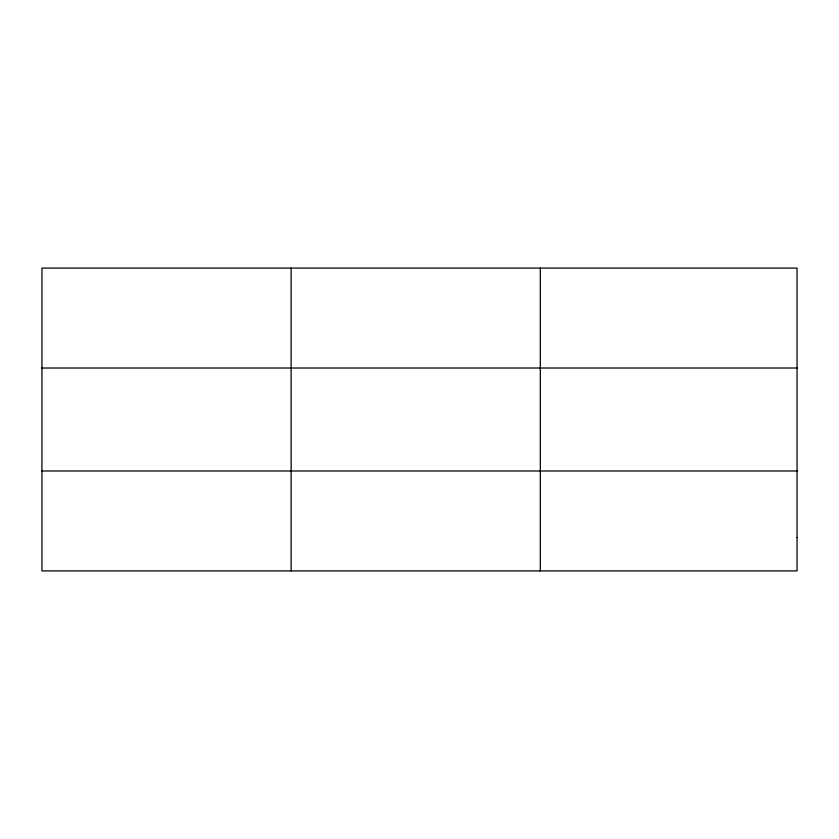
<?xml version="1.0" encoding="UTF-8"?>
<svg xmlns="http://www.w3.org/2000/svg" width="839" height="839" viewBox="0 0 839 839"><rect width="100%" height="100%" fill="white"/><g stroke="black" fill="none" stroke-linecap="round" stroke-linejoin="round"><path stroke-width="1.26" d="M291.133 570.908L291.133 268.092M540.316 570.908L540.316 268.092M41.95 368.017L797.05 368.017M41.95 470.983L797.05 470.983M797.05 537.6L797.05 570.908L41.95 570.908L41.95 268.092L797.05 268.092L797.05 537.6"/></g></svg>
